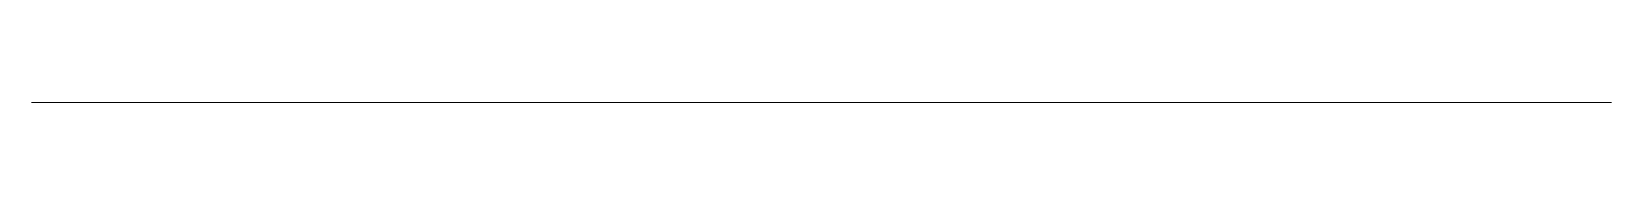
# Model space of a CAD drawing. Header units: millimetres. Extents: x 1125 to 1885, y 0 to 0.
import ezdxf

# ---------------------------------------------------------------- set-up
doc = ezdxf.new("R2010")
doc.units = ezdxf.units.MM
doc.header["$MEASUREMENT"] = 0

msp = doc.modelspace()

# ---------------------------------------------------------------- linework, layer by layer
at = {"color": 0, "linetype": 'Continuous', "lineweight": 0}
for p, q in [((1142.27, 0, 1003.84), (1125.27, 0, 1003.84)), ((1142.27, 0, 3.84), (1125.27, 0, 3.84)), ((1142.27, 0, 3.84), (1125.27, 0, 3.84)), ((1125.27, 0, 1003.84), (1142.27, 0, 1003.84)), ((1125.27, 0, 3.84), (1125.27, 0, 1003.84)), ((1125.27, 0, 1003.84), (1125.27, 0, 3.84)), ((1358.27, 0, 1003.84), (1142.27, 0, 1003.84)), ((1358.27, 0, 3.84), (1142.27, 0, 3.84)), ((1142.27, 0, 1003.84), (1142.27, 0, 3.84)), ((1358.27, 0, 3.84), (1142.27, 0, 3.84)), ((1142.27, 0, 1003.84), (1358.27, 0, 1003.84)), ((1142.27, 0, 3.84), (1142.27, 0, 1003.84)), ((1347.32, 0, 487.75), (1335.27, 0, 487.75)), ((1335.27, 0, 487.75), (1347.32, 0, 487.75)), ((1335.27, 0, 508.84), (1335.27, 0, 488.84)), ((1335.27, 0, 488.84), (1335.27, 0, 508.84)), ((1335.27, 0, 587.75), (1347.32, 0, 587.75)), ((1335.27, 0, 607.6), (1335.27, 0, 588.84)), ((1335.27, 0, 588.84), (1335.27, 0, 608.84)), ((1335.27, 0, 608.84), (1335.27, 0, 607.6)), ((1347.32, 0, 587.75), (1335.27, 0, 587.75)), ((1335.27, 0, 537.75), (1347.32, 0, 537.75)), ((1335.27, 0, 557.6), (1335.27, 0, 538.84)), ((1335.27, 0, 538.84), (1335.27, 0, 557.6)), ((1335.27, 0, 558.84), (1335.27, 0, 557.6)), ((1347.32, 0, 537.75), (1335.27, 0, 537.75)), ((1335.27, 0, 488.84), (1335.27, 0, 508.84)), ((1335.27, 0, 538.84), (1335.27, 0, 558.84)), ((1335.27, 0, 588.84), (1335.27, 0, 608.84)), ((1335.27, 0, 588.84), (1335.27, 0, 588.84)), ((1335.27, 0, 588.87), (1335.27, 0, 598.84)), ((1335.27, 0, 507.6), (1335.27, 0, 488.84)), ((1335.27, 0, 488.84), (1335.27, 0, 508.84)), ((1335.27, 0, 557.6), (1335.27, 0, 538.88)), ((1335.27, 0, 538.84), (1335.27, 0, 538.84)), ((1335.27, 0, 557.6), (1335.27, 0, 558.84)), ((1347.32, 0, 598.84), (1347.32, 0, 585.17)), ((1347.32, 0, 612.5), (1347.32, 0, 598.84)), ((1347.32, 0, 562.5), (1347.32, 0, 548.84)), ((1347.32, 0, 548.84), (1347.32, 0, 535.17)), ((1347.32, 0, 512.5), (1347.32, 0, 498.84)), ((1347.32, 0, 498.84), (1347.32, 0, 485.17)), ((1347.32, 0, 498.84), (1347.32, 0, 512.5)), ((1347.32, 0, 485.17), (1347.32, 0, 498.84)), ((1347.32, 0, 548.84), (1347.32, 0, 562.5)), ((1347.32, 0, 535.17), (1347.32, 0, 548.84)), ((1347.32, 0, 598.84), (1347.32, 0, 612.5)), ((1347.32, 0, 585.17), (1347.32, 0, 598.84)), ((1347.32, 0, 507.6), (1347.32, 0, 508.84)), ((1348.38, 0, 534.11), (1358.27, 0, 534.11)), ((1348.38, 0, 534.64), (1348.38, 0, 534.11)), ((1358.27, 0, 534.64), (1348.38, 0, 534.64)), ((1358.27, 0, 549.36), (1348.38, 0, 549.36)), ((1348.38, 0, 563.03), (1358.27, 0, 563.03)), ((1348.38, 0, 549.36), (1348.38, 0, 563.03)), ((1348.38, 0, 598.31), (1348.38, 0, 599.36)), ((1348.38, 0, 584.11), (1358.27, 0, 584.11)), ((1348.38, 0, 613.03), (1348.38, 0, 613.56)), ((1358.27, 0, 563.56), (1348.38, 0, 563.56)), ((1348.38, 0, 484.11), (1358.27, 0, 484.11)), ((1348.38, 0, 484.64), (1348.38, 0, 484.11)), ((1358.27, 0, 484.64), (1348.38, 0, 484.64)), ((1348.38, 0, 584.11), (1358.27, 0, 584.11)), ((1348.38, 0, 584.64), (1348.38, 0, 584.11)), ((1358.27, 0, 584.64), (1348.38, 0, 584.64)), ((1348.38, 0, 563.03), (1358.27, 0, 563.03)), ((1348.38, 0, 563.56), (1348.38, 0, 563.03)), ((1358.27, 0, 563.56), (1348.38, 0, 563.56)), ((1348.38, 0, 534.11), (1358.27, 0, 534.11)), ((1358.27, 0, 484.64), (1348.38, 0, 484.64)), ((1348.38, 0, 498.31), (1358.27, 0, 498.31)), ((1348.38, 0, 484.64), (1348.38, 0, 498.31)), ((1348.38, 0, 613.03), (1358.27, 0, 613.03)), ((1348.38, 0, 613.56), (1348.38, 0, 613.03)), ((1358.27, 0, 613.56), (1348.38, 0, 613.56)), ((1348.38, 0, 513.03), (1358.27, 0, 513.03)), ((1348.38, 0, 513.56), (1348.38, 0, 513.03)), ((1358.27, 0, 513.56), (1348.38, 0, 513.56)), ((1358.27, 0, 534.64), (1348.38, 0, 534.64)), ((1348.38, 0, 548.31), (1358.27, 0, 548.31)), ((1348.38, 0, 534.64), (1348.38, 0, 548.31)), ((1348.38, 0, 498.31), (1358.27, 0, 498.31)), ((1348.38, 0, 499.36), (1348.38, 0, 498.31)), ((1358.27, 0, 499.36), (1348.38, 0, 499.36)), ((1348.38, 0, 584.64), (1348.38, 0, 598.31)), ((1348.38, 0, 584.11), (1348.38, 0, 584.64)), ((1348.38, 0, 599.36), (1348.38, 0, 613.03)), ((1348.38, 0, 484.11), (1358.27, 0, 484.11)), ((1358.27, 0, 584.64), (1348.38, 0, 584.64)), ((1348.38, 0, 598.31), (1358.27, 0, 598.31)), ((1348.38, 0, 584.64), (1348.38, 0, 598.31)), ((1358.27, 0, 599.36), (1348.38, 0, 599.36)), ((1348.38, 0, 613.03), (1358.27, 0, 613.03)), ((1348.38, 0, 599.36), (1348.38, 0, 613.03)), ((1358.27, 0, 499.36), (1348.38, 0, 499.36)), ((1348.38, 0, 513.03), (1358.27, 0, 513.03)), ((1348.38, 0, 499.36), (1348.38, 0, 513.03)), ((1358.27, 0, 513.56), (1348.38, 0, 513.56)), ((1358.27, 0, 613.56), (1348.38, 0, 613.56)), ((1348.38, 0, 598.31), (1358.27, 0, 598.31)), ((1348.38, 0, 599.36), (1348.38, 0, 598.31)), ((1358.27, 0, 599.36), (1348.38, 0, 599.36)), ((1348.38, 0, 548.31), (1358.27, 0, 548.31)), ((1348.38, 0, 549.36), (1348.38, 0, 548.31)), ((1358.27, 0, 549.36), (1348.38, 0, 549.36)), ((1348.38, 0, 484.11), (1348.38, 0, 484.64)), ((1348.38, 0, 534.11), (1348.38, 0, 534.64)), ((1348.38, 0, 513.03), (1348.38, 0, 513.56)), ((1348.38, 0, 563.03), (1348.38, 0, 563.56)), ((1348.38, 0, 549.36), (1348.38, 0, 563.03)), ((1348.38, 0, 534.64), (1348.38, 0, 548.31)), ((1348.38, 0, 499.36), (1348.38, 0, 513.03)), ((1348.38, 0, 498.31), (1348.38, 0, 499.36)), ((1348.38, 0, 548.31), (1348.38, 0, 549.36)), ((1348.38, 0, 484.64), (1348.38, 0, 498.31)), ((1375.27, 0, 1003.84), (1358.27, 0, 1003.84)), ((1375.27, 0, 3.84), (1358.27, 0, 3.84)), ((1358.27, 0, 1003.84), (1358.27, 0, 3.84)), ((1375.27, 0, 3.84), (1358.27, 0, 3.84)), ((1358.27, 0, 1003.84), (1375.27, 0, 1003.84)), ((1358.27, 0, 3.84), (1358.27, 0, 1003.84)), ((1375.27, 0, 1003.84), (1375.27, 0, 3.84)), ((1385.27, 0, 668.84), (1375.27, 0, 668.84)), ((1375.27, 0, 428.84), (1385.17, 0, 428.84)), ((1385.27, 0, 668.84), (1375.27, 0, 668.84)), ((1375.27, 0, 3.84), (1375.27, 0, 1003.84)), ((1375.27, 0, 428.84), (1385.17, 0, 428.84)), ((1385.17, 0, 428.84), (1385.19, 0, 428.84)), ((1385.17, 0, 428.84), (1385.27, 0, 428.84)), ((1385.19, 0, 428.84), (1385.27, 0, 428.84)), ((1385.27, 0, 428.94), (1385.27, 0, 668.84)), ((1385.27, 0, 319.84), (1385.27, 0, 428.74)), ((1385.27, 0, 303.84), (1385.27, 0, 319.84)), ((1385.27, 0, 687.84), (1385.27, 0, 703.84)), ((1385.27, 0, 668.84), (1385.27, 0, 687.84)), ((1385.27, 0, 668.84), (1391.27, 0, 668.84)), ((1385.27, 0, 428.84), (1385.27, 0, 428.94)), ((1385.27, 0, 428.94), (1385.27, 0, 668.84)), ((1385.27, 0, 319.84), (1385.27, 0, 428.74)), ((1385.27, 0, 668.84), (1385.27, 0, 687.84)), ((1385.27, 0, 668.84), (1391.27, 0, 668.84)), ((1385.27, 0, 303.84), (1885.27, 0, 303.84)), ((1385.27, 0, 303.84), (1385.27, 0, 319.84)), ((1885.27, 0, 303.84), (1385.27, 0, 303.84)), ((1385.27, 0, 319.84), (1885.27, 0, 319.84)), ((1885.27, 0, 703.84), (1385.27, 0, 703.84)), ((1885.27, 0, 319.84), (1385.27, 0, 319.84)), ((1385.27, 0, 687.84), (1385.27, 0, 703.84)), ((1885.27, 0, 687.84), (1385.27, 0, 687.84)), ((1385.27, 0, 703.84), (1885.27, 0, 703.84)), ((1385.27, 0, 687.84), (1885.27, 0, 687.84)), ((1385.27, 0, 428.74), (1385.27, 0, 428.84)), ((1385.27, 0, 428.84), (1385.37, 0, 428.84)), ((1385.27, 0, 428.84), (1385.27, 0, 428.94)), ((1385.27, 0, 428.74), (1385.27, 0, 428.84)), ((1385.37, 0, 428.84), (1385.27, 0, 428.84)), ((1385.37, 0, 428.84), (1391.27, 0, 428.84)), ((1391.27, 0, 428.84), (1385.37, 0, 428.84)), ((1386.01, 0, 534.48), (1386.01, 0, 548.47)), ((1386.01, 0, 484.48), (1386.01, 0, 498.47)), ((1386.01, 0, 584.48), (1386.01, 0, 598.47)), ((1386.01, 0, 599.2), (1386.01, 0, 613.19)), ((1386.01, 0, 499.2), (1386.01, 0, 513.19)), ((1386.01, 0, 549.2), (1386.01, 0, 563.19)), ((1386.01, 0, 534.17), (1386.01, 0, 534.48)), ((1386.01, 0, 534.11), (1386.01, 0, 534.17)), ((1386.01, 0, 548.79), (1386.01, 0, 549.2)), ((1386.01, 0, 548.47), (1386.01, 0, 548.79)), ((1397.04, 0, 584.11), (1386.01, 0, 584.11)), ((1386.01, 0, 613.41), (1386.01, 0, 613.56)), ((1386.01, 0, 613.19), (1386.01, 0, 613.41)), ((1397.04, 0, 534.11), (1386.01, 0, 534.11)), ((1386.01, 0, 563.41), (1386.01, 0, 563.56)), ((1386.01, 0, 563.19), (1386.01, 0, 563.41)), ((1386.01, 0, 513.56), (1397.04, 0, 513.56)), ((1386.01, 0, 563.19), (1386.01, 0, 549.2)), ((1397.04, 0, 563.19), (1386.01, 0, 563.19)), ((1386.01, 0, 549.2), (1397.04, 0, 549.2)), ((1386.01, 0, 563.56), (1397.04, 0, 563.56)), ((1386.01, 0, 598.47), (1386.01, 0, 584.48)), ((1397.04, 0, 598.47), (1386.01, 0, 598.47)), ((1386.01, 0, 584.48), (1397.04, 0, 584.48)), ((1386.01, 0, 498.79), (1386.01, 0, 499.2)), ((1386.01, 0, 498.47), (1386.01, 0, 498.79)), ((1386.01, 0, 584.17), (1386.01, 0, 584.48)), ((1386.01, 0, 584.11), (1386.01, 0, 584.17)), ((1397.04, 0, 484.11), (1386.01, 0, 484.11)), ((1386.01, 0, 484.17), (1386.01, 0, 484.48)), ((1386.01, 0, 484.11), (1386.01, 0, 484.17)), ((1386.01, 0, 513.41), (1386.01, 0, 513.56)), ((1386.01, 0, 513.19), (1386.01, 0, 513.41)), ((1386.01, 0, 513.19), (1386.01, 0, 499.2)), ((1397.04, 0, 513.19), (1386.01, 0, 513.19)), ((1386.01, 0, 499.2), (1397.04, 0, 499.2)), ((1386.01, 0, 498.47), (1386.01, 0, 484.48)), ((1397.04, 0, 498.47), (1386.01, 0, 498.47)), ((1386.01, 0, 484.48), (1397.04, 0, 484.48)), ((1386.01, 0, 613.19), (1386.01, 0, 599.2)), ((1397.04, 0, 613.19), (1386.01, 0, 613.19)), ((1386.01, 0, 599.2), (1397.04, 0, 599.2)), ((1386.01, 0, 598.79), (1386.01, 0, 599.2)), ((1386.01, 0, 598.47), (1386.01, 0, 598.79)), ((1386.01, 0, 548.47), (1386.01, 0, 534.48)), ((1397.04, 0, 548.47), (1386.01, 0, 548.47)), ((1386.01, 0, 534.48), (1397.04, 0, 534.48)), ((1386.01, 0, 613.56), (1397.04, 0, 613.56)), ((1386.01, 0, 484.11), (1397.04, 0, 484.11)), ((1386.01, 0, 484.48), (1386.01, 0, 484.11)), ((1397.04, 0, 484.48), (1386.01, 0, 484.48)), ((1386.01, 0, 534.11), (1397.04, 0, 534.11)), ((1386.01, 0, 534.48), (1386.01, 0, 534.11)), ((1397.04, 0, 534.48), (1386.01, 0, 534.48)), ((1386.01, 0, 563.19), (1397.04, 0, 563.19)), ((1386.01, 0, 563.56), (1386.01, 0, 563.19)), ((1397.04, 0, 563.56), (1386.01, 0, 563.56)), ((1386.01, 0, 584.11), (1397.04, 0, 584.11)), ((1386.01, 0, 584.48), (1386.01, 0, 584.11)), ((1397.04, 0, 584.48), (1386.01, 0, 584.48)), ((1386.01, 0, 613.19), (1397.04, 0, 613.19)), ((1386.01, 0, 613.56), (1386.01, 0, 613.19)), ((1397.04, 0, 613.56), (1386.01, 0, 613.56)), ((1386.01, 0, 498.47), (1397.04, 0, 498.47)), ((1386.01, 0, 499.2), (1386.01, 0, 498.47)), ((1397.04, 0, 499.2), (1386.01, 0, 499.2)), ((1386.01, 0, 598.47), (1397.04, 0, 598.47)), ((1386.01, 0, 599.2), (1386.01, 0, 598.47)), ((1397.04, 0, 599.2), (1386.01, 0, 599.2)), ((1386.01, 0, 548.47), (1397.04, 0, 548.47)), ((1386.01, 0, 549.2), (1386.01, 0, 548.47)), ((1397.04, 0, 549.2), (1386.01, 0, 549.2)), ((1386.01, 0, 513.19), (1397.04, 0, 513.19)), ((1386.01, 0, 513.56), (1386.01, 0, 513.19)), ((1397.04, 0, 513.56), (1386.01, 0, 513.56)), ((1391.27, 0, 428.84), (1391.27, 0, 484.11)), ((1391.27, 0, 513.56), (1391.27, 0, 534.11)), ((1391.27, 0, 563.56), (1391.27, 0, 584.11)), ((1391.27, 0, 613.56), (1391.27, 0, 668.84)), ((1391.27, 0, 668.84), (1391.27, 0, 613.56)), ((1391.27, 0, 584.11), (1391.27, 0, 563.56)), ((1391.27, 0, 534.11), (1391.27, 0, 513.56)), ((1391.27, 0, 484.11), (1391.27, 0, 428.84)), ((1391.27, 0, 484.11), (1391.27, 0, 513.56)), ((1391.27, 0, 534.11), (1391.27, 0, 563.56)), ((1391.27, 0, 584.11), (1391.27, 0, 613.56)), ((1391.27, 0, 613.56), (1391.27, 0, 584.11)), ((1391.27, 0, 563.56), (1391.27, 0, 534.11)), ((1391.27, 0, 513.56), (1391.27, 0, 484.11)), ((1397.04, 0, 549.2), (1397.04, 0, 563.19)), ((1397.04, 0, 584.48), (1397.04, 0, 598.47)), ((1397.04, 0, 499.2), (1397.04, 0, 513.19)), ((1397.04, 0, 484.48), (1397.04, 0, 498.47)), ((1397.04, 0, 599.2), (1397.04, 0, 613.19)), ((1397.04, 0, 534.48), (1397.04, 0, 548.47)), ((1397.04, 0, 484.11), (1397.04, 0, 484.48)), ((1397.04, 0, 534.11), (1397.04, 0, 534.48)), ((1397.04, 0, 563.19), (1397.04, 0, 563.56)), ((1397.04, 0, 548.47), (1397.04, 0, 534.48)), ((1397.04, 0, 563.19), (1397.04, 0, 549.2)), ((1397.04, 0, 598.47), (1397.04, 0, 584.48)), ((1397.04, 0, 584.11), (1397.04, 0, 584.48)), ((1397.04, 0, 613.19), (1397.04, 0, 613.56)), ((1397.04, 0, 613.19), (1397.04, 0, 599.2)), ((1397.04, 0, 498.47), (1397.04, 0, 499.2)), ((1397.04, 0, 513.19), (1397.04, 0, 499.2)), ((1397.04, 0, 598.47), (1397.04, 0, 599.2)), ((1397.04, 0, 548.47), (1397.04, 0, 549.2)), ((1397.04, 0, 513.19), (1397.04, 0, 513.56)), ((1397.04, 0, 498.47), (1397.04, 0, 484.48)), ((1397.04, 0, 534.48), (1397.04, 0, 534.11)), ((1397.04, 0, 484.48), (1397.04, 0, 484.11)), ((1397.04, 0, 513.56), (1397.04, 0, 513.19)), ((1397.04, 0, 563.56), (1397.04, 0, 563.19)), ((1397.04, 0, 549.2), (1397.04, 0, 548.47)), ((1397.04, 0, 584.48), (1397.04, 0, 584.11)), ((1397.04, 0, 499.2), (1397.04, 0, 498.47)), ((1397.04, 0, 613.56), (1397.04, 0, 613.19)), ((1397.04, 0, 599.2), (1397.04, 0, 598.47)), ((1397.77, 0, 534.85), (1397.77, 0, 548.84)), ((1397.77, 0, 548.84), (1397.77, 0, 562.82)), ((1397.77, 0, 584.85), (1397.77, 0, 598.84)), ((1397.77, 0, 598.84), (1397.77, 0, 612.82)), ((1397.77, 0, 498.84), (1397.77, 0, 512.82)), ((1397.77, 0, 484.85), (1397.77, 0, 498.84)), ((1397.77, 0, 498.84), (1397.77, 0, 484.85)), ((1397.77, 0, 512.82), (1397.77, 0, 498.84)), ((1397.77, 0, 548.84), (1397.77, 0, 534.85)), ((1397.77, 0, 562.82), (1397.77, 0, 548.84)), ((1397.77, 0, 598.84), (1397.77, 0, 584.85)), ((1397.77, 0, 612.82), (1397.77, 0, 598.84)), ((1885.27, 0, 687.84), (1885.27, 0, 319.84)), ((1885.27, 0, 319.84), (1885.27, 0, 303.84)), ((1885.27, 0, 703.84), (1885.27, 0, 687.84)), ((1885.27, 0, 687.84), (1885.27, 0, 703.84)), ((1885.27, 0, 319.84), (1885.27, 0, 687.84)), ((1885.27, 0, 303.84), (1885.27, 0, 319.84))]:
    msp.add_line(p, q, dxfattribs=at)
at = {"color": 0, "linetype": 'Continuous', "lineweight": 0, "extrusion": (0, -1, 0)}
for centre, radius, start, end in [((1348.38, 612.5), 1.06, 90, 180), ((1348.38, 612.5), 1.06, 90, 180), ((1348.38, 585.17), 1.06, 180, 270), ((1348.38, 585.17), 1.06, 180, 270), ((1348.38, 562.5), 1.06, 90, 180), ((1348.38, 485.17), 1.06, 180, 270), ((1348.38, 512.5), 1.06, 90, 180), ((1348.38, 535.17), 1.06, 180, 270), ((1348.38, 512.5), 1.06, 90, 180), ((1348.38, 562.5), 1.06, 90, 180), ((1348.38, 535.17), 1.06, 180, 270), ((1348.38, 485.17), 1.06, 180, 270), ((1385.27, 428.84), 0.1, 90, 180.00002), ((1385.27, 428.84), 0.1, 90, 180), ((1385.27, 428.84), 0.1, 180, 270), ((1385.27, 428.84), 0.1, 270, 90), ((1385.27, 428.84), 0.1, 270, 90), ((1386.01, 484.85), 0.735, 180, 270), ((1386.01, 612.82), 0.735, 90, 180), ((1386.01, 562.82), 0.735, 90, 180), ((1386.01, 584.85), 0.735, 180, 270), ((1386.01, 534.85), 0.735, 180, 270), ((1386.01, 512.82), 0.735, 90, 180), ((1386.01, 534.85), 0.735, 180, 270), ((1386.01, 612.82), 0.735, 90, 180), ((1386.01, 562.82), 0.735, 90, 180), ((1386.01, 584.85), 0.735, 180, 270), ((1386.01, 484.85), 0.735, 180, 270), ((1386.01, 512.82), 0.735, 90, 180), ((1397.04, 512.82), 0.735, 0, 90), ((1397.04, 562.82), 0.735, 0, 90), ((1397.04, 584.85), 0.735, 270, 0), ((1397.04, 534.85), 0.735, 270, 0), ((1397.04, 612.82), 0.735, 0, 90), ((1397.04, 484.85), 0.735, 270, 0), ((1397.04, 534.85), 0.735, 270, 0), ((1397.04, 484.85), 0.735, 270, 0), ((1397.04, 512.82), 0.735, 0, 90), ((1397.04, 562.82), 0.735, 0, 90), ((1397.04, 584.85), 0.735, 270, 0), ((1397.04, 612.82), 0.735, 0, 90)]:
    msp.add_arc(centre, radius, start, end, dxfattribs=at)
for centre, major_axis, start_param, end_param in [((1348.38, 0, 598.84), (1.06, 0), 3.141593, 4.712389), ((1348.38, 0, 598.84), (-1.06, 0), 4.712389, 6.283185), ((1348.38, 0, 612.5), (1.06, 0), 1.570796, 3.141593), ((1348.38, 0, 585.17), (1.06, 0), 3.141593, 4.712389), ((1348.38, 0, 598.84), (-1.06, 0), 0, 1.570796), ((1348.38, 0, 585.17), (-1.06, 0), 0, 1.570796), ((1348.38, 0, 598.84), (1.06, 0), 1.570796, 3.141593), ((1348.38, 0, 612.5), (-1.06, 0), 4.712389, 6.283185), ((1348.38, 0, 485.17), (-1.06, 0), 0, 1.570796), ((1348.38, 0, 535.17), (-1.06, 0), 0, 1.570796), ((1348.38, 0, 512.5), (1.06, 0), 1.570796, 3.141593), ((1348.38, 0, 562.5), (1.06, 0), 1.570796, 3.141593), ((1348.38, 0, 548.84), (1.06, 0), 1.570796, 3.141593), ((1348.38, 0, 562.5), (-1.06, 0), 4.712389, 6.283185), ((1348.38, 0, 535.17), (1.06, 0), 3.141593, 4.712389), ((1348.38, 0, 548.84), (-1.06, 0), 0, 1.570796), ((1348.38, 0, 498.84), (1.06, 0), 1.570796, 3.141593), ((1348.38, 0, 512.5), (-1.06, 0), 4.712389, 6.283185), ((1348.38, 0, 498.84), (1.06, 0), 3.141593, 4.712389), ((1348.38, 0, 498.84), (-1.06, 0), 4.712389, 6.283185), ((1348.38, 0, 548.84), (1.06, 0), 3.141593, 4.712389), ((1348.38, 0, 548.84), (-1.06, 0), 4.712389, 6.283185), ((1348.38, 0, 485.17), (1.06, 0), 3.141593, 4.712389), ((1348.38, 0, 498.84), (-1.06, 0), 0, 1.570796), ((1386.01, 0, 534.85), (0.735, 0), 3.141593, 4.712389), ((1386.01, 0, 548.84), (-0.735, 0), 0, 1.570796), ((1386.01, 0, 484.85), (0.735, 0), 3.141593, 4.712389), ((1386.01, 0, 498.84), (-0.735, 0), 0, 1.570796), ((1386.01, 0, 584.85), (0.735, 0), 3.141593, 4.712389), ((1386.01, 0, 598.84), (-0.735, 0), 0, 1.570796), ((1386.01, 0, 598.84), (0.735, 0), 1.570796, 3.141593), ((1386.01, 0, 612.82), (-0.735, 0), 4.712389, 6.283185), ((1386.01, 0, 498.84), (0.735, 0), 1.570796, 3.141593), ((1386.01, 0, 512.82), (-0.735, 0), 4.712389, 6.283185), ((1386.01, 0, 548.84), (0.735, 0), 1.570796, 3.141593), ((1386.01, 0, 562.82), (-0.735, 0), 4.712389, 6.283185), ((1386.01, 0, 534.85), (-0.735, 0), 0, 1.570796), ((1386.01, 0, 548.84), (-0.735, 0), 4.712389, 6.283185), ((1386.01, 0, 548.84), (0.735, 0), 3.141593, 4.712389), ((1386.01, 0, 612.82), (0.735, 0), 1.570796, 3.141593), ((1386.01, 0, 562.82), (0.735, 0), 1.570796, 3.141593), ((1386.01, 0, 498.84), (-0.735, 0), 4.712389, 6.283185), ((1386.01, 0, 498.84), (0.735, 0), 3.141593, 4.712389), ((1386.01, 0, 584.85), (-0.735, 0), 0, 1.570796), ((1386.01, 0, 484.85), (-0.735, 0), 0, 1.570796), ((1386.01, 0, 512.82), (0.735, 0), 1.570796, 3.141593), ((1386.01, 0, 598.84), (-0.735, 0), 4.712389, 6.283185), ((1386.01, 0, 598.84), (0.735, 0), 3.141593, 4.712389), ((1397.04, 0, 548.84), (-0.735, 0), 1.570796, 3.141593), ((1397.04, 0, 534.85), (0.735, 0), 4.712389, 6.283185), ((1397.04, 0, 562.82), (-0.735, 0), 3.141593, 4.712389), ((1397.04, 0, 548.84), (0.735, 0), 0, 1.570796), ((1397.04, 0, 598.84), (-0.735, 0), 1.570796, 3.141593), ((1397.04, 0, 584.85), (0.735, 0), 4.712389, 6.283185), ((1397.04, 0, 612.82), (-0.735, 0), 3.141593, 4.712389), ((1397.04, 0, 598.84), (0.735, 0), 0, 1.570796), ((1397.04, 0, 512.82), (-0.735, 0), 3.141593, 4.712389), ((1397.04, 0, 498.84), (0.735, 0), 0, 1.570796), ((1397.04, 0, 498.84), (-0.735, 0), 1.570796, 3.141593), ((1397.04, 0, 484.85), (0.735, 0), 4.712389, 6.283185), ((1397.04, 0, 534.85), (-0.735, 0), 1.570796, 3.141593), ((1397.04, 0, 484.85), (-0.735, 0), 1.570796, 3.141593), ((1397.04, 0, 512.82), (0.735, 0), 0, 1.570796), ((1397.04, 0, 562.82), (0.735, 0), 0, 1.570796), ((1397.04, 0, 548.84), (-0.735, 0), 3.141593, 4.712389), ((1397.04, 0, 548.84), (0.735, 0), 4.712389, 6.283185), ((1397.04, 0, 584.85), (-0.735, 0), 1.570796, 3.141593), ((1397.04, 0, 498.84), (-0.735, 0), 3.141593, 4.712389), ((1397.04, 0, 498.84), (0.735, 0), 4.712389, 6.283185), ((1397.04, 0, 612.82), (0.735, 0), 0, 1.570796), ((1397.04, 0, 598.84), (-0.735, 0), 3.141593, 4.712389), ((1397.04, 0, 598.84), (0.735, 0), 4.712389, 6.283185)]:
    msp.add_ellipse(centre, major_axis=major_axis, ratio=0.5, start_param=start_param, end_param=end_param, dxfattribs=at)

doc.saveas('drawing.dxf')
